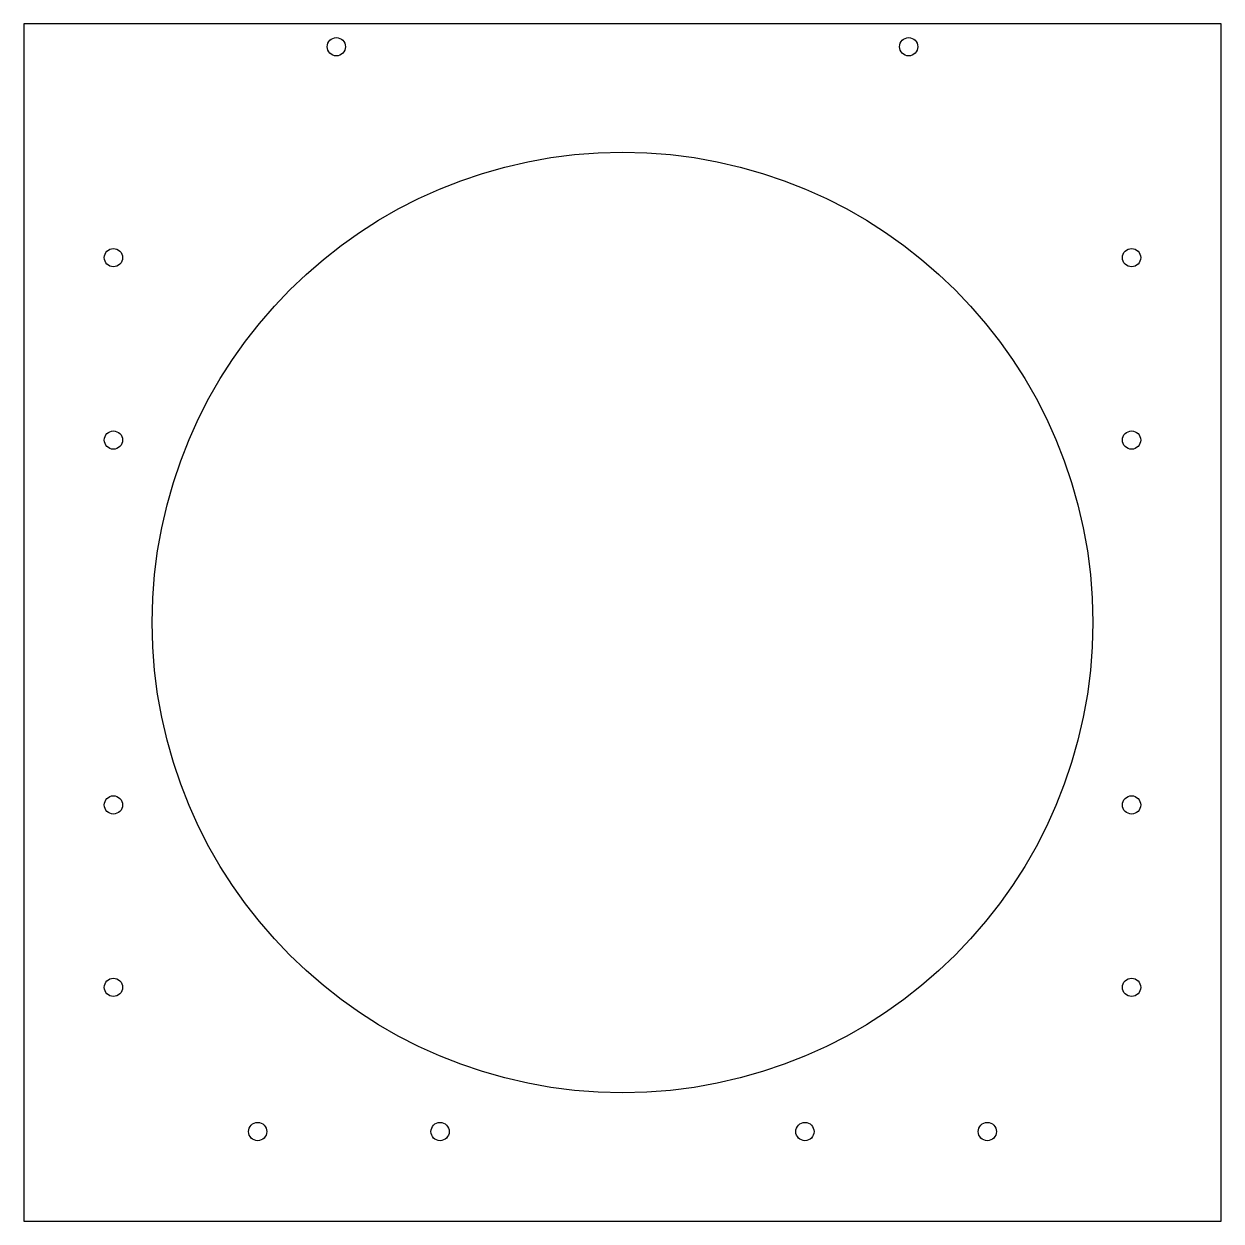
# Model space of a CAD drawing. Header units: millimetres. Extents: x -105 to 105, y -105 to 105.
import ezdxf

# ---------------------------------------------------------------- set-up
doc = ezdxf.new("R2010")
doc.units = ezdxf.units.MM
doc.layers.get('0').update_dxf_attribs({"linetype": 'CONTINUOUS'})

msp = doc.modelspace()

# ---------------------------------------------------------------- linework, layer by layer
msp.add_lwpolyline([(105, -105), (105, 105), (-105, 105), (-105, -105)], close=True)
for centre, radius in [((-50.2, 101), 1.6), ((50.2, 101), 1.6), ((0, 0), 82.5), ((-89.3, 64), 1.6), ((89.3, 64), 1.6), ((89.3, 32), 1.6), ((-89.3, 32), 1.6), ((-89.3, -32), 1.6), ((89.3, -32), 1.6), ((-89.3, -64), 1.6), ((89.3, -64), 1.6), ((-64, -89.3), 1.6), ((-32, -89.3), 1.6), ((32, -89.3), 1.6), ((64, -89.3), 1.6)]:
    msp.add_circle(centre, radius)

doc.saveas('drawing.dxf')
